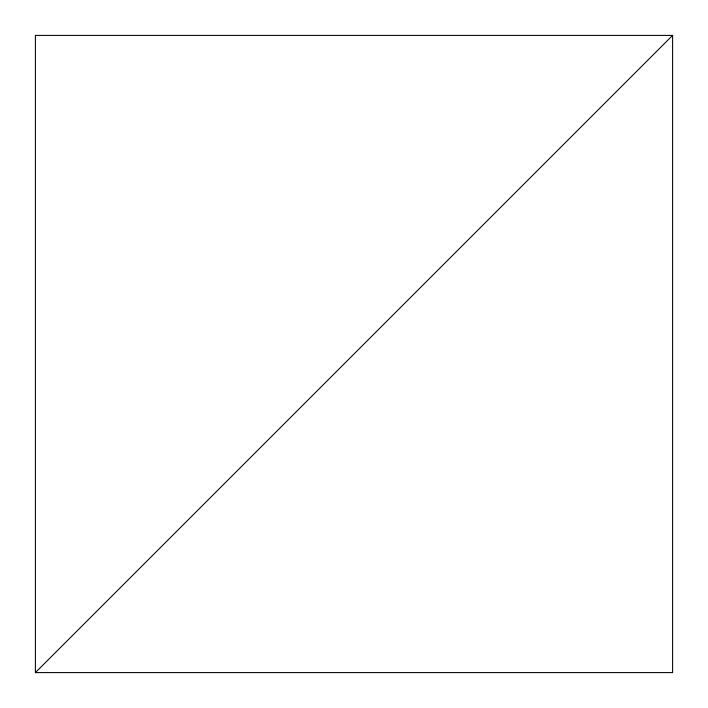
<?xml version="1.0" encoding="UTF-8"?>
<svg xmlns="http://www.w3.org/2000/svg" width="708" height="708" viewBox="0 0 708 708"><rect width="100%" height="100%" fill="white"/><g stroke="black" fill="none" stroke-linecap="round" stroke-linejoin="round"><path stroke-width="1.06" d="M35.4 672.6L672.6 35.4L672.6 672.6L35.4 672.6L35.4 35.4L672.6 35.4"/></g></svg>
